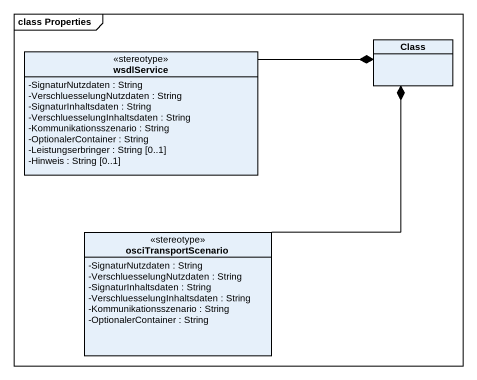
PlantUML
@startuml
mainframe class Properties
hide circle
hide empty members
skinparam classAttributeIconSize 0
class "Class" as Class_
class wsdlService <<stereotype>> {
  -SignaturNutzdaten : String
  -VerschluesselungNutzdaten : String
  -SignaturInhaltsdaten : String
  -VerschluesselungInhaltsdaten : String
  -Kommunikationsszenario : String
  -OptionalerContainer : String
  -Leistungserbringer : String [0..1]
  -Hinweis : String [0..1]
}
class osciTransportScenario <<stereotype>> {
  -SignaturNutzdaten : String
  -VerschluesselungNutzdaten : String
  -SignaturInhaltsdaten : String
  -VerschluesselungInhaltsdaten : String
  -Kommunikationsszenario : String
  -OptionalerContainer : String
}
wsdlService -right-* Class_
osciTransportScenario -up-* Class_
@enduml
